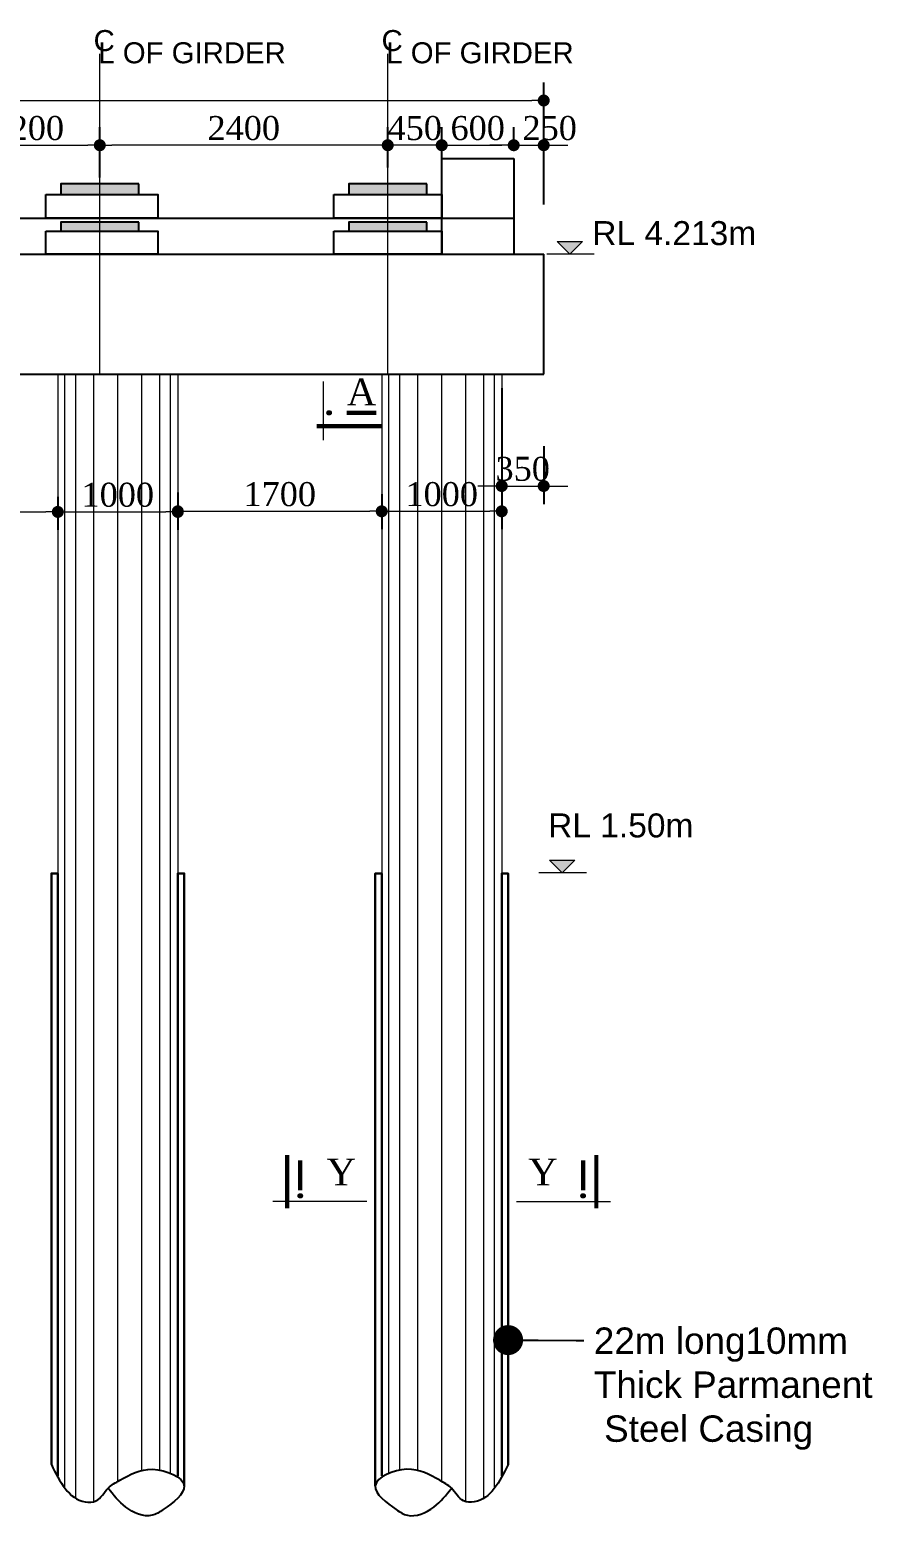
# Model space of a CAD drawing. Header units: millimetres. Extents: x -452357 to 35267, y 81803 to 461763.
# Drawn here: x -271245 to -264223, y 292593 to 304998 of the extents above; entities that cross this region are included whole.
import ezdxf

# ---------------------------------------------------------------- set-up
doc = ezdxf.new("R2010")
doc.units = ezdxf.units.MM
doc.header["$PDMODE"] = 2
doc.linetypes.add('CENTER', pattern=[2, 1.25, -0.25, 0.25, -0.25])
doc.layers.get('Defpoints').update_dxf_attribs({"lineweight": 13})
for name, color, linetype, lineweight in [('Center Line', 34, 'Continuous', 15), ('dim', 96, 'Continuous', 25), ('Dimision', 96, 'Continuous', 18), ('hatch', 65, 'Continuous', 15), ('Pile', 11, 'Continuous', 15), ('Steel Casing', 70, 'Continuous', 30), ('Text', 7, 'Continuous', 15)]:
    doc.layers.add(name, color=color, linetype=linetype, lineweight=lineweight)
doc.layers.add('Pire Line', color=11, linetype='Continuous')
doc.styles.add('ROMANS', font='arial.ttf', dxfattribs={"height": 200})
doc.styles.get("Standard").update_dxf_attribs({"font": 'times.ttf'})
doc.dimstyles.new('ISO-25', dxfattribs={"dimtxt": 175, "dimasz": 100, "dimexe": 65, "dimexo": 115.625, "dimgap": 40, "dimtad": 1, "dimtoh": 1, "dimdec": 0, "dimtxsty": 'Standard', "dimblk": 'DOT', "dimcen": 300, "dimclrd": 256, "dimclre": 256, "dimclrt": 256, "dimadec": 0, "dimazin": 0, "dimtfac": 1, "dimtdec": 0, "dimtix": 1, "dimtmove": 0, "dimatfit": 3, "dimldrblk": 'DOT', "dimfxl": 75, "dimlwd": -1, "dimarcsym": 0})

# ---------------------------------------------------------------- blocks, each defined once
blk = doc.blocks.new('_Dot')
at = {"color": 0, "linetype": 'ByBlock', "lineweight": -2}
blk.add_line((-0.5, 0), (-1, 0), dxfattribs=at)
at = {"color": 0, "linetype": 'ByBlock', "const_width": 0.5}
blk.add_lwpolyline([(-0.25, 0, 1), (0.25, 0, 1)], format="xyb", close=True, dxfattribs=at)
blk = doc.blocks.new('*D397')
at = {"layer": 'Defpoints', "color": 0, "ltscale": 3, "transparency": 16777216}
for p in [(-270661, 304035), (-271861, 303701), (-270661, 303651)]:
    blk.add_point(p, dxfattribs=at)
at = {"layer": 'Dimision', "color": 1, "lineweight": -2, "ltscale": 3, "transparency": 16777216}
for p, q in [((-271861, 303816), (-271861, 304185)), ((-270661, 303767), (-270661, 304185))]:
    blk.add_line(p, q, dxfattribs=at)
at = {"layer": 'Dimision', "ltscale": 3, "transparency": 16777216}
blk.add_line((-271761, 304035), (-270761, 304035), dxfattribs=at)
at = {"layer": 'Dimision', "ltscale": 3, "transparency": 16777216, "xscale": 100, "yscale": 100, "zscale": 100, "rotation": 180}
blk.add_blockref('_Dot', (-271861, 304035), dxfattribs=at)
at = {"layer": 'Dimision', "ltscale": 3, "transparency": 16777216, "xscale": 100, "yscale": 100, "zscale": 100}
blk.add_blockref('_Dot', (-270661, 304035), dxfattribs=at)
at = {"layer": 'Dimision', "ltscale": 3, "transparency": 16777216, "insert": (-271261, 304177), "char_height": 200, "attachment_point": 5}
blk.add_mtext('1200', dxfattribs=at)
blk = doc.blocks.new('*D398')
at = {"layer": 'Defpoints', "color": 0, "ltscale": 3, "transparency": 16777216}
for p in [(-270661, 304035), (-268261, 303738), (-270661, 303651)]:
    blk.add_point(p, dxfattribs=at)
at = {"layer": 'Dimision', "color": 1, "lineweight": -2, "ltscale": 3, "transparency": 16777216}
for p, q in [((-270661, 303767), (-270661, 304185)), ((-268261, 303853), (-268261, 304185))]:
    blk.add_line(p, q, dxfattribs=at)
at = {"layer": 'Dimision', "ltscale": 3, "transparency": 16777216}
blk.add_line((-268361, 304035), (-270561, 304035), dxfattribs=at)
at = {"layer": 'Dimision', "ltscale": 3, "transparency": 16777216, "xscale": 100, "yscale": 100, "zscale": 100, "rotation": 180}
blk.add_blockref('_Dot', (-270661, 304035), dxfattribs=at)
at = {"layer": 'Dimision', "ltscale": 3, "transparency": 16777216, "xscale": 100, "yscale": 100, "zscale": 100}
blk.add_blockref('_Dot', (-268261, 304035), dxfattribs=at)
at = {"layer": 'Dimision', "ltscale": 3, "transparency": 16777216, "insert": (-269461, 304177), "char_height": 200, "attachment_point": 5}
blk.add_mtext('2400', dxfattribs=at)
blk = doc.blocks.new('*D399')
at = {"layer": 'Defpoints', "color": 0, "ltscale": 3, "transparency": 16777216}
for p in [(-266961, 304408), (-276761, 303442), (-266961, 303511)]:
    blk.add_point(p, dxfattribs=at)
at = {"layer": 'Dimision', "color": 1, "lineweight": -2, "ltscale": 3, "transparency": 16777216}
for p, q in [((-276761, 303557), (-276761, 304558)), ((-266961, 303627), (-266961, 304558))]:
    blk.add_line(p, q, dxfattribs=at)
at = {"layer": 'Dimision', "ltscale": 3, "transparency": 16777216}
blk.add_line((-276661, 304408), (-267061, 304408), dxfattribs=at)
at = {"layer": 'Dimision', "ltscale": 3, "transparency": 16777216, "xscale": 100, "yscale": 100, "zscale": 100, "rotation": 180}
blk.add_blockref('_Dot', (-276761, 304408), dxfattribs=at)
at = {"layer": 'Dimision', "ltscale": 3, "transparency": 16777216, "xscale": 100, "yscale": 100, "zscale": 100}
blk.add_blockref('_Dot', (-266961, 304408), dxfattribs=at)
at = {"layer": 'Dimision', "ltscale": 3, "transparency": 16777216, "insert": (-271761, 304550), "char_height": 200, "attachment_point": 5}
blk.add_mtext('9800', dxfattribs=at)
blk = doc.blocks.new('*D344')
at = {"layer": 'Defpoints', "color": 0, "ltscale": 3, "transparency": 16777216}
for p in [(-267311, 302125), (-266961, 301640), (-266961, 301193)]:
    blk.add_point(p, dxfattribs=at)
at = {"layer": 'Dimision', "color": 1, "lineweight": -2, "ltscale": 3, "transparency": 16777216}
for p, q in [((-267311, 302010), (-267311, 301043)), ((-266961, 301524), (-266961, 301043))]:
    blk.add_line(p, q, dxfattribs=at)
at = {"layer": 'Dimision', "ltscale": 3, "transparency": 16777216}
for p, q in [((-267411, 301193), (-267511, 301193)), ((-267311, 301193), (-266961, 301193)), ((-266861, 301193), (-266761, 301193))]:
    blk.add_line(p, q, dxfattribs=at)
at = {"layer": 'Dimision', "ltscale": 3, "transparency": 16777216, "xscale": 100, "yscale": 100, "zscale": 100}
blk.add_blockref('_Dot', (-267311, 301193), dxfattribs=at)
at = {"layer": 'Dimision', "ltscale": 3, "transparency": 16777216, "xscale": 100, "yscale": 100, "zscale": 100, "rotation": 180}
blk.add_blockref('_Dot', (-266961, 301193), dxfattribs=at)
at = {"layer": 'Dimision', "ltscale": 3, "transparency": 16777216, "insert": (-267136, 301335), "char_height": 200, "attachment_point": 5}
blk.add_mtext('350', dxfattribs=at)
blk = doc.blocks.new('*D355')
at = {"layer": 'Defpoints', "color": 0, "ltscale": 3, "transparency": 16777216}
for p in [(-268261, 304035), (-268261, 303733), (-267811, 303668)]:
    blk.add_point(p, dxfattribs=at)
at = {"layer": 'Dimision', "color": 1, "lineweight": -2, "ltscale": 3, "transparency": 16777216}
for p, q in [((-268261, 303849), (-268261, 304185)), ((-267811, 303783), (-267811, 304185))]:
    blk.add_line(p, q, dxfattribs=at)
at = {"layer": 'Dimision', "ltscale": 3, "transparency": 16777216}
for p, q in [((-268361, 304035), (-268461, 304035)), ((-267811, 304035), (-268261, 304035)), ((-267711, 304035), (-267611, 304035))]:
    blk.add_line(p, q, dxfattribs=at)
at = {"layer": 'Dimision', "ltscale": 3, "transparency": 16777216, "xscale": 100, "yscale": 100, "zscale": 100}
blk.add_blockref('_Dot', (-268261, 304035), dxfattribs=at)
at = {"layer": 'Dimision', "ltscale": 3, "transparency": 16777216, "xscale": 100, "yscale": 100, "zscale": 100, "rotation": 180}
blk.add_blockref('_Dot', (-267811, 304035), dxfattribs=at)
at = {"layer": 'Dimision', "ltscale": 3, "transparency": 16777216, "insert": (-268036, 304177), "char_height": 200, "attachment_point": 5}
blk.add_mtext('450', dxfattribs=at)
blk = doc.blocks.new('*D356')
at = {"layer": 'Defpoints', "color": 0, "ltscale": 0.25, "transparency": 16777216}
for p in [(-267211, 304035), (-267211, 303925), (-267811, 303739)]:
    blk.add_point(p, dxfattribs=at)
at = {"layer": 'Dimision', "color": 1, "lineweight": -2, "ltscale": 0.25, "transparency": 16777216}
for p, q in [((-267811, 303855), (-267811, 304185)), ((-267211, 304041), (-267211, 304185))]:
    blk.add_line(p, q, dxfattribs=at)
at = {"layer": 'Dimision', "ltscale": 0.25, "transparency": 16777216}
blk.add_line((-267711, 304035), (-267311, 304035), dxfattribs=at)
at = {"layer": 'Dimision', "ltscale": 0.25, "transparency": 16777216, "xscale": 100, "yscale": 100, "zscale": 100, "rotation": 180}
blk.add_blockref('_Dot', (-267811, 304035), dxfattribs=at)
at = {"layer": 'Dimision', "ltscale": 0.25, "transparency": 16777216, "xscale": 100, "yscale": 100, "zscale": 100}
blk.add_blockref('_Dot', (-267211, 304035), dxfattribs=at)
at = {"layer": 'Dimision', "ltscale": 0.25, "transparency": 16777216, "insert": (-267511, 304177), "char_height": 200, "attachment_point": 5}
blk.add_mtext('600', dxfattribs=at)
blk = doc.blocks.new('*D357')
at = {"layer": 'Defpoints', "color": 0, "ltscale": 0.25, "transparency": 16777216}
for p in [(-267211, 303925), (-266961, 304035), (-266961, 303425)]:
    blk.add_point(p, dxfattribs=at)
at = {"layer": 'Dimision', "color": 1, "lineweight": -2, "ltscale": 0.25, "transparency": 16777216}
for p, q in [((-267211, 304041), (-267211, 304185)), ((-266961, 303541), (-266961, 304185))]:
    blk.add_line(p, q, dxfattribs=at)
at = {"layer": 'Dimision', "ltscale": 0.25, "transparency": 16777216}
for p, q in [((-267311, 304035), (-267411, 304035)), ((-267211, 304035), (-266961, 304035)), ((-266861, 304035), (-266761, 304035))]:
    blk.add_line(p, q, dxfattribs=at)
at = {"layer": 'Dimision', "ltscale": 0.25, "transparency": 16777216, "xscale": 100, "yscale": 100, "zscale": 100}
blk.add_blockref('_Dot', (-267211, 304035), dxfattribs=at)
at = {"layer": 'Dimision', "ltscale": 0.25, "transparency": 16777216, "xscale": 100, "yscale": 100, "zscale": 100, "rotation": 180}
blk.add_blockref('_Dot', (-266961, 304035), dxfattribs=at)
at = {"layer": 'Dimision', "ltscale": 0.25, "transparency": 16777216, "insert": (-266911, 304177), "char_height": 200, "attachment_point": 5}
blk.add_mtext('250', dxfattribs=at)
blk = doc.blocks.new('*D443')
at = {"layer": 'Defpoints', "color": 0, "ltscale": 0.25, "transparency": 16777216}
for p in [(-272711, 301244), (-271011, 301218), (-271011, 300977)]:
    blk.add_point(p, dxfattribs=at)
at = {"layer": 'Dimision', "color": 1, "lineweight": -2, "ltscale": 0.25, "transparency": 16777216}
for p, q in [((-272711, 301128), (-272711, 300827)), ((-271011, 301102), (-271011, 300827))]:
    blk.add_line(p, q, dxfattribs=at)
at = {"layer": 'Dimision', "ltscale": 0.25, "transparency": 16777216}
blk.add_line((-272611, 300977), (-271111, 300977), dxfattribs=at)
at = {"layer": 'Dimision', "ltscale": 0.25, "transparency": 16777216, "xscale": 100, "yscale": 100, "zscale": 100, "rotation": 180}
blk.add_blockref('_Dot', (-272711, 300977), dxfattribs=at)
at = {"layer": 'Dimision', "ltscale": 0.25, "transparency": 16777216, "xscale": 100, "yscale": 100, "zscale": 100}
blk.add_blockref('_Dot', (-271011, 300977), dxfattribs=at)
at = {"layer": 'Dimision', "ltscale": 0.25, "transparency": 16777216, "insert": (-271861, 301119), "char_height": 200, "attachment_point": 5}
blk.add_mtext('1700', dxfattribs=at)
blk = doc.blocks.new('*D444')
at = {"layer": 'Defpoints', "color": 0, "ltscale": 0.25, "transparency": 16777216}
for p in [(-271011, 301218), (-270011, 301253), (-270011, 300977)]:
    blk.add_point(p, dxfattribs=at)
at = {"layer": 'Dimision', "color": 1, "lineweight": -2, "ltscale": 0.25, "transparency": 16777216}
for p, q in [((-271011, 301102), (-271011, 300827)), ((-270011, 301138), (-270011, 300827))]:
    blk.add_line(p, q, dxfattribs=at)
at = {"layer": 'Dimision', "ltscale": 0.25, "transparency": 16777216}
blk.add_line((-270911, 300977), (-270111, 300977), dxfattribs=at)
at = {"layer": 'Dimision', "ltscale": 0.25, "transparency": 16777216, "xscale": 100, "yscale": 100, "zscale": 100, "rotation": 180}
blk.add_blockref('_Dot', (-271011, 300977), dxfattribs=at)
at = {"layer": 'Dimision', "ltscale": 0.25, "transparency": 16777216, "xscale": 100, "yscale": 100, "zscale": 100}
blk.add_blockref('_Dot', (-270011, 300977), dxfattribs=at)
at = {"layer": 'Dimision', "ltscale": 0.25, "transparency": 16777216, "insert": (-270511, 301119), "char_height": 200, "attachment_point": 5}
blk.add_mtext('1000', dxfattribs=at)
blk = doc.blocks.new('*D445')
at = {"layer": 'Defpoints', "color": 0, "ltscale": 0.25, "transparency": 16777216}
for p in [(-270011, 301253), (-268311, 301239), (-268311, 300982)]:
    blk.add_point(p, dxfattribs=at)
at = {"layer": 'Dimision', "color": 1, "lineweight": -2, "ltscale": 0.25, "transparency": 16777216}
for p, q in [((-270011, 301138), (-270011, 300832)), ((-268311, 301124), (-268311, 300832))]:
    blk.add_line(p, q, dxfattribs=at)
at = {"layer": 'Dimision', "ltscale": 0.25, "transparency": 16777216}
blk.add_line((-269911, 300982), (-268411, 300982), dxfattribs=at)
at = {"layer": 'Dimision', "ltscale": 0.25, "transparency": 16777216, "xscale": 100, "yscale": 100, "zscale": 100, "rotation": 180}
blk.add_blockref('_Dot', (-270011, 300982), dxfattribs=at)
at = {"layer": 'Dimision', "ltscale": 0.25, "transparency": 16777216, "xscale": 100, "yscale": 100, "zscale": 100}
blk.add_blockref('_Dot', (-268311, 300982), dxfattribs=at)
at = {"layer": 'Dimision', "ltscale": 0.25, "transparency": 16777216, "insert": (-269161, 301124), "char_height": 200, "attachment_point": 5}
blk.add_mtext('1700', dxfattribs=at)
blk = doc.blocks.new('*D446')
at = {"layer": 'Defpoints', "color": 0, "ltscale": 0.25, "transparency": 16777216}
for p in [(-267311, 301457), (-268311, 301239), (-267311, 300982)]:
    blk.add_point(p, dxfattribs=at)
at = {"layer": 'Dimision', "color": 1, "lineweight": -2, "ltscale": 0.25, "transparency": 16777216}
for p, q in [((-267311, 301341), (-267311, 300832)), ((-268311, 301124), (-268311, 300832))]:
    blk.add_line(p, q, dxfattribs=at)
at = {"layer": 'Dimision', "ltscale": 0.25, "transparency": 16777216}
blk.add_line((-268211, 300982), (-267411, 300982), dxfattribs=at)
at = {"layer": 'Dimision', "ltscale": 0.25, "transparency": 16777216, "xscale": 100, "yscale": 100, "zscale": 100, "rotation": 180}
blk.add_blockref('_Dot', (-268311, 300982), dxfattribs=at)
at = {"layer": 'Dimision', "ltscale": 0.25, "transparency": 16777216, "xscale": 100, "yscale": 100, "zscale": 100}
blk.add_blockref('_Dot', (-267311, 300982), dxfattribs=at)
at = {"layer": 'Dimision', "ltscale": 0.25, "transparency": 16777216, "insert": (-267811, 301124), "char_height": 200, "attachment_point": 5}
blk.add_mtext('1000', dxfattribs=at)

msp = doc.modelspace()

# ---------------------------------------------------------------- hatches: boundary and pattern name
at = {"layer": 'Dimision', "ltscale": 5}
for points in [[(-266848.6, 303231.5), (-266636.5, 303231.5), (-266742.5, 303125.5)], [(-266913.4, 298074.2), (-266701.3, 298074.2), (-266807.3, 297968.1)]]:
    msp.add_hatch(color=256, dxfattribs=at).paths.add_polyline_path(points)
at = {"layer": 'Pire Line', "ltscale": 3}
h = msp.add_hatch(color=256, dxfattribs=at)
h.paths.add_polyline_path([(-270336.2, 303713.5), (-270661.2, 303713.5), (-270661.2, 303623.5), (-270336.2, 303623.5)])
h.paths.add_polyline_path([(-270661.2, 303713.5), (-270986.2, 303713.5), (-270986.2, 303623.5), (-270661.2, 303623.5)])
h = msp.add_hatch(color=256, dxfattribs=at)
h.paths.add_polyline_path([(-267936.2, 303713.5), (-268261.2, 303713.5), (-268261.2, 303623.5), (-267936.2, 303623.5)])
h.paths.add_polyline_path([(-268261.2, 303713.5), (-268586.2, 303713.5), (-268586.2, 303623.5), (-268261.2, 303623.5)])
h = msp.add_hatch(color=256, dxfattribs=at)
h.paths.add_polyline_path([(-270336.2, 303394.5), (-270661.2, 303394.5), (-270661.2, 303319.5), (-270336.2, 303319.5)])
h.paths.add_polyline_path([(-270661.2, 303394.5), (-270986.2, 303394.5), (-270986.2, 303319.5), (-270661.2, 303319.5)])
h = msp.add_hatch(color=256, dxfattribs=at)
h.paths.add_polyline_path([(-267936.2, 303394.5), (-268261.2, 303394.5), (-268261.2, 303319.5), (-267936.2, 303319.5)])
h.paths.add_polyline_path([(-268261.2, 303394.5), (-268586.2, 303394.5), (-268586.2, 303319.5), (-268261.2, 303319.5)])
at = {"layer": 'Text'}
for points in [[(-268732, 301803.3, -1), (-268767.8, 301803.3, -1)], [(-268989.9, 295291.6, 1), (-268989.9, 295255.7, 1)], [(-266632.6, 295291.6, -1), (-266632.6, 295255.7, -1)]]:
    msp.add_hatch(color=256, dxfattribs=at).paths.add_polyline_path(points)

# ---------------------------------------------------------------- linework, layer by layer
at = {"layer": 'Center Line', "linetype": 'CENTER'}
for p, q in [((-270661.2, 302125.5), (-270661.2, 304797.4)), ((-268261.2, 302125.5), (-268261.2, 304797.4))]:
    msp.add_line(p, q, dxfattribs=at)
at = {"layer": 'dim', "ltscale": 30}
for points in [[(-271064.6, 293032), (-270782.8, 292722.2), (-270693, 292729.6), (-270591.8, 292835.6), (-270494.4, 292901.5), (-270220.2, 292993.2), (-269957.8, 292855.9), (-270131.9, 292657.2), (-270225.4, 292609.4), (-270444.5, 292678.1), (-270591.8, 292835.6)], [(-267257.8, 293032), (-267539.6, 292722.2), (-267629.5, 292729.6), (-267730.7, 292835.6), (-267828, 292901.5), (-268102.2, 292993.2), (-268364.6, 292855.9), (-268190.6, 292657.2), (-268097, 292609.4), (-267877.9, 292678.1), (-267730.7, 292835.6)]]:
    msp.add_spline(points, degree=3, dxfattribs=at)
at = {"layer": 'Dimision', "ltscale": 5}
for p, q in [((-266539.3, 303125.5), (-266936.2, 303125.5)), ((-266604.1, 297968.1), (-267001, 297968.1))]:
    msp.add_line(p, q, dxfattribs=at)
at = {"layer": 'Dimision', "ltscale": 3}
msp.add_line((-268798, 302064.4), (-268798, 301574.4), dxfattribs=at)
at = {"layer": 'Dimision', "ltscale": 5}
for points in [[(-266848.6, 303231.5), (-266636.5, 303231.5), (-266742.5, 303125.5)], [(-266913.4, 298074.2), (-266701.3, 298074.2), (-266807.3, 297968.1)]]:
    msp.add_lwpolyline(points, close=True, dxfattribs=at)
at = {"layer": 'hatch', "ltscale": 3}
for p, q in [((-270951.6, 297962.5), (-270951.6, 302125.5)), ((-270861.2, 297962.5), (-270861.2, 302125.5)), ((-270861.2, 297962.5), (-270861.2, 302125.5)), ((-270711.2, 297962.5), (-270711.2, 302125.5)), ((-270511.2, 297962.5), (-270511.2, 302125.5)), ((-270511.2, 297962.5), (-270511.2, 302125.5)), ((-270511.2, 297962.5), (-270511.2, 302125.5)), ((-270511.2, 297962.5), (-270511.2, 302125.5)), ((-270311.2, 297962.5), (-270311.2, 302125.5)), ((-270161.2, 297962.5), (-270161.2, 302125.5)), ((-270161.2, 297962.5), (-270161.2, 302125.5)), ((-270070.8, 297962.5), (-270070.8, 302125.5)), ((-268251.6, 297962.5), (-268251.6, 302125.5)), ((-268161.2, 297962.5), (-268161.2, 302125.5)), ((-268161.2, 297962.5), (-268161.2, 302125.5)), ((-268011.2, 297962.5), (-268011.2, 302125.5)), ((-267811.2, 297962.5), (-267811.2, 302125.5)), ((-267811.2, 297962.5), (-267811.2, 302125.5)), ((-267811.2, 297962.5), (-267811.2, 302125.5)), ((-267811.2, 297962.5), (-267811.2, 302125.5)), ((-267611.2, 297962.5), (-267611.2, 302125.5)), ((-267461.2, 297962.5), (-267461.2, 302125.5)), ((-267461.2, 297962.5), (-267461.2, 302125.5)), ((-267370.8, 297962.5), (-267370.8, 302125.5)), ((-270951.6, 292848.2), (-270951.6, 297962.5)), ((-270861.2, 292757.5), (-270861.2, 297962.5)), ((-270861.2, 292762), (-270861.2, 297962.5)), ((-270711.2, 292720), (-270711.2, 297962.5)), ((-270511.2, 292892.2), (-270511.2, 297962.5)), ((-270511.2, 292892.2), (-270511.2, 297962.5)), ((-270511.2, 292892.2), (-270511.2, 297962.5)), ((-270511.2, 292892.2), (-270511.2, 297962.5)), ((-270311.2, 292984), (-270311.2, 297962.5)), ((-270161.2, 292986.6), (-270161.2, 297962.5)), ((-270161.2, 292986.6), (-270161.2, 297962.5)), ((-270070.8, 292960.2), (-270070.8, 297962.5)), ((-268251.6, 292960.2), (-268251.6, 297962.5)), ((-268161.2, 292986.6), (-268161.2, 297962.5)), ((-268161.2, 292986.6), (-268161.2, 297962.5)), ((-268011.2, 292984), (-268011.2, 297962.5)), ((-267811.2, 292892.2), (-267811.2, 297962.5)), ((-267811.2, 292892.2), (-267811.2, 297962.5)), ((-267811.2, 292892.2), (-267811.2, 297962.5)), ((-267811.2, 292892.2), (-267811.2, 297962.5)), ((-267611.2, 292720), (-267611.2, 297962.5)), ((-267461.2, 292757.5), (-267461.2, 297962.5)), ((-267461.2, 292762), (-267461.2, 297962.5)), ((-267370.8, 292848.2), (-267370.8, 297962.4))]:
    msp.add_line(p, q, dxfattribs=at)
at = {"layer": 'Pile', "ltscale": 3}
for points in [[(-271011.2, 302125.5), (-271011.2, 297962.5)], [(-270011.2, 302125.5), (-270011.3, 297962.5)], [(-268311.2, 302125.5), (-268311.2, 297962.5)], [(-267311.2, 302125.5), (-267311.3, 298155.9), (-267311.5, 292937.1)], [(-271011.1, 297962.5), (-271010.9, 292937.1)], [(-270011.3, 297962.5), (-270011.5, 292937.1)], [(-268311.1, 297962.5), (-268310.9, 292937.1)]]:
    msp.add_lwpolyline(points, dxfattribs=at)
at = {"layer": 'Pire Line', "ltscale": 3}
for p, q in [((-267811.2, 303425.5), (-267811.2, 303925.5)), ((-267811.2, 303925.5), (-267211.2, 303925.5)), ((-267211.2, 303925.5), (-267211.2, 303425.5)), ((-275911.2, 303425.5), (-267211.2, 303425.5)), ((-267811.2, 303125.5), (-267811.2, 303425.5)), ((-267211.2, 303425.5), (-267211.2, 303125.5)), ((-276761.2, 303125.5), (-266961.2, 303125.5)), ((-266961.2, 302125.5), (-266961.2, 303125.5)), ((-266961.2, 302125.5), (-266961.2, 303125.5)), ((-276761.2, 302125.5), (-266961.2, 302125.5))]:
    msp.add_line(p, q, dxfattribs=at)
at = {"layer": 'Pire Line', "ltscale": 5}
for points in [[(-270336.2, 303713.5), (-270986.2, 303713.5), (-270986.2, 303623.5), (-270336.2, 303623.5)], [(-267936.2, 303713.5), (-268586.2, 303713.5), (-268586.2, 303623.5), (-267936.2, 303623.5)], [(-270336.2, 303394.5), (-270986.2, 303394.5), (-270986.2, 303319.5), (-270336.2, 303319.5)], [(-267936.2, 303394.5), (-268586.2, 303394.5), (-268586.2, 303319.5), (-267936.2, 303319.5)]]:
    msp.add_lwpolyline(points, close=True, dxfattribs=at)
at = {"layer": 'Pire Line', "ltscale": 3}
for points in [[(-271111.2, 303623.5), (-270176.2, 303623.5), (-270176.2, 303425.5), (-271111.2, 303425.5)], [(-268711.2, 303623.5), (-267811.2, 303623.5), (-267811.2, 303425.5), (-268711.2, 303425.5)], [(-271111.2, 303319.5), (-270176.2, 303319.5), (-270176.2, 303125.5), (-271111.2, 303125.5)], [(-268711.2, 303319.5), (-267811.2, 303319.5), (-267811.2, 303125.5), (-268711.2, 303125.5)]]:
    msp.add_lwpolyline(points, close=True, dxfattribs=at)
at = {"layer": 'Steel Casing', "linetype": 'Continuous', "ltscale": 0.3}
for points in [[(-271064.6, 293032), (-271064.6, 297962.5), (-271011.3, 297962.5), (-271011.3, 292937.7)], [(-269957.8, 292855.9), (-269957.8, 297962.5), (-270011.1, 297962.5), (-270011.1, 292937.7)], [(-268364.6, 292855.9), (-268364.6, 297962.5), (-268311.3, 297962.5), (-268311.3, 292937.7)], [(-267257.8, 293032), (-267257.8, 297962.5), (-267311.1, 297962.5), (-267311.1, 292937.7)]]:
    msp.add_lwpolyline(points, dxfattribs=at)
at = {"layer": 'Text'}
for p, q in [((-268434.6, 295225.5), (-269218.7, 295225.5)), ((-267187.9, 295225.5), (-266403.7, 295225.5))]:
    msp.add_line(p, q, dxfattribs=at)
at = {"layer": 'Text', "const_width": 35.9}
for points in [[(-268604.4, 301803.3), (-268354.9, 301803.3)], [(-268852.9, 301693.1), (-268310.5, 301693.1)], [(-269100.1, 295170.6), (-269100.1, 295613)], [(-266522.4, 295170.6), (-266522.4, 295613)], [(-268989.9, 295319.1), (-268989.9, 295568.7)], [(-266632.6, 295319.1), (-266632.6, 295568.7)]]:
    msp.add_lwpolyline(points, dxfattribs=at)
at = {"layer": 'Text'}
for centre in [(-268749.9, 301803.3), (-268989.9, 295273.7), (-266632.6, 295273.7)]:
    msp.add_circle(centre, 17.9, dxfattribs=at)

# ---------------------------------------------------------------- texts
at = {"layer": 'Text', "style": 'ROMANS'}
for s, p in [('RL 4.213m', (-266556.2, 303202)), ('RL 1.50m', (-266924.3, 298262.7))]:
    msp.add_text(s, height=200, dxfattribs=at).set_placement(p)
at = {"layer": 'Text'}
for s, p in [('A', (-268601.8, 301865.2)), ('Y', (-268770.8, 295360.4)), ('Y', (-267088.9, 295360.4))]:
    msp.add_text(s, height=224.2, dxfattribs=at).set_placement(p)
at = {"layer": 'Text', "attachment_point": 1, "style": 'ROMANS'}
for s, insert, char_height, width in [('C', (-270712.6, 304995.4), 175, 8235.459), ('C', (-268312.6, 304995.4), 175, 8235.459), ('L OF GIRDER', (-270673.1, 304893.4), 175, 8235.459), ('L OF GIRDER', (-268273.1, 304893.4), 175, 8235.459), ('22m long10mm Thick Parmanent  Steel Casing ', (-266543.2, 294175.8), 220, 2359.365)]:
    msp.add_mtext(s, dxfattribs=dict(at, insert=insert, char_height=char_height, width=width))

# ---------------------------------------------------------------- dimensions: what is measured, and where the dimension line sits
at = {"layer": 'Dimision', "ltscale": 3}
dim = msp.add_linear_dim(base=(-266961.2, 304408.4), p1=(-276761.2, 303441.8), p2=(-266961.2, 303511.5), dimstyle='ISO-25', override={"dimtxt": 200, "dimexe": 150, "dimclre": 1}, dxfattribs=at)
dim.commit()
dim.dimension.update_dxf_attribs({"geometry": '*D399', "text_midpoint": (-271761.2, 304408.4), "dimtype": 160})
for base, p1, p2, picture, middle in [((-270661.2, 304035.1), (-271861.2, 303700.7), (-270661.2, 303651.5), '*D397', (-271261.2, 304176.8)), ((-266961.2, 301192.8), (-267311.2, 302125.5), (-266961.2, 301639.6), '*D344', (-267136.2, 301334.6))]:
    dim = msp.add_linear_dim(base=base, p1=p1, p2=p2, dimstyle='ISO-25', override={"dimtxt": 200, "dimexe": 150, "dimclre": 1}, dxfattribs=at)
    dim.commit()
    dim.dimension.update_dxf_attribs({"geometry": picture, "text_midpoint": middle})
for base, p1, p2, picture, middle in [((-270661.2, 304035.1), (-268261.2, 303737.5), (-270661.2, 303651.5), '*D398', (-269461.2, 304176.8)), ((-268261.2, 304035.1), (-267811.2, 303667.8), (-268261.2, 303733.2), '*D355', (-268036.2, 304176.8))]:
    dim = msp.add_linear_dim(base=base, p1=p1, p2=p2, angle=180, dimstyle='ISO-25', override={"dimtxt": 200, "dimexe": 150, "dimclre": 1}, dxfattribs=at)
    dim.commit()
    dim.dimension.update_dxf_attribs({"geometry": picture, "text_midpoint": middle})
at = {"layer": 'Dimision', "ltscale": 0.25}
for base, p1, p2, picture, middle in [((-267211.2, 304035.1), (-267811.2, 303739), (-267211.2, 303925.5), '*D356', (-267511.2, 304176.8)), ((-267311.2, 300981.9), (-268311.2, 301239.3), (-267311.2, 301456.6), '*D446', (-267811.2, 301123.6)), ((-271011.2, 300977.2), (-272711.2, 301243.8), (-271011.2, 301217.5), '*D443', (-271861.2, 301119.2)), ((-270011.2, 300977.2), (-271011.2, 301217.5), (-270011.2, 301253.2), '*D444', (-270511.2, 301118.9)), ((-268311.2, 300981.9), (-270011.2, 301253.2), (-268311.2, 301239.3), '*D445', (-269161.2, 301123.9))]:
    dim = msp.add_linear_dim(base=base, p1=p1, p2=p2, angle=180, dimstyle='ISO-25', override={"dimtxt": 200, "dimexe": 150, "dimclre": 1, "dimtmove": 1}, dxfattribs=at)
    dim.commit()
    dim.dimension.update_dxf_attribs({"geometry": picture, "text_midpoint": middle})
dim = msp.add_linear_dim(base=(-266961.2, 304035.1), p1=(-267211.2, 303925.5), p2=(-266961.2, 303425.5), angle=180, dimstyle='ISO-25', override={"dimtxt": 200, "dimexe": 150, "dimclre": 1, "dimtmove": 1}, dxfattribs=at)
dim.commit()
dim.dimension.update_dxf_attribs({"geometry": '*D357', "text_midpoint": (-266911.2, 304035.1), "dimtype": 160})

# ---------------------------------------------------------------- leaders
at = {"ltscale": 0.25}
msp.add_leader([(-267257.9, 294070.7), (-266690.2, 294068.6), (-266626.6, 294068.6)], dimstyle='ISO-25', override={"dimasz": 250, "dimgap": 40, "dimtad": 0, "dimfxl": 35, "dimfxlon": 1, "dimarcsym": 2}, dxfattribs=at)

doc.saveas('drawing.dxf')
